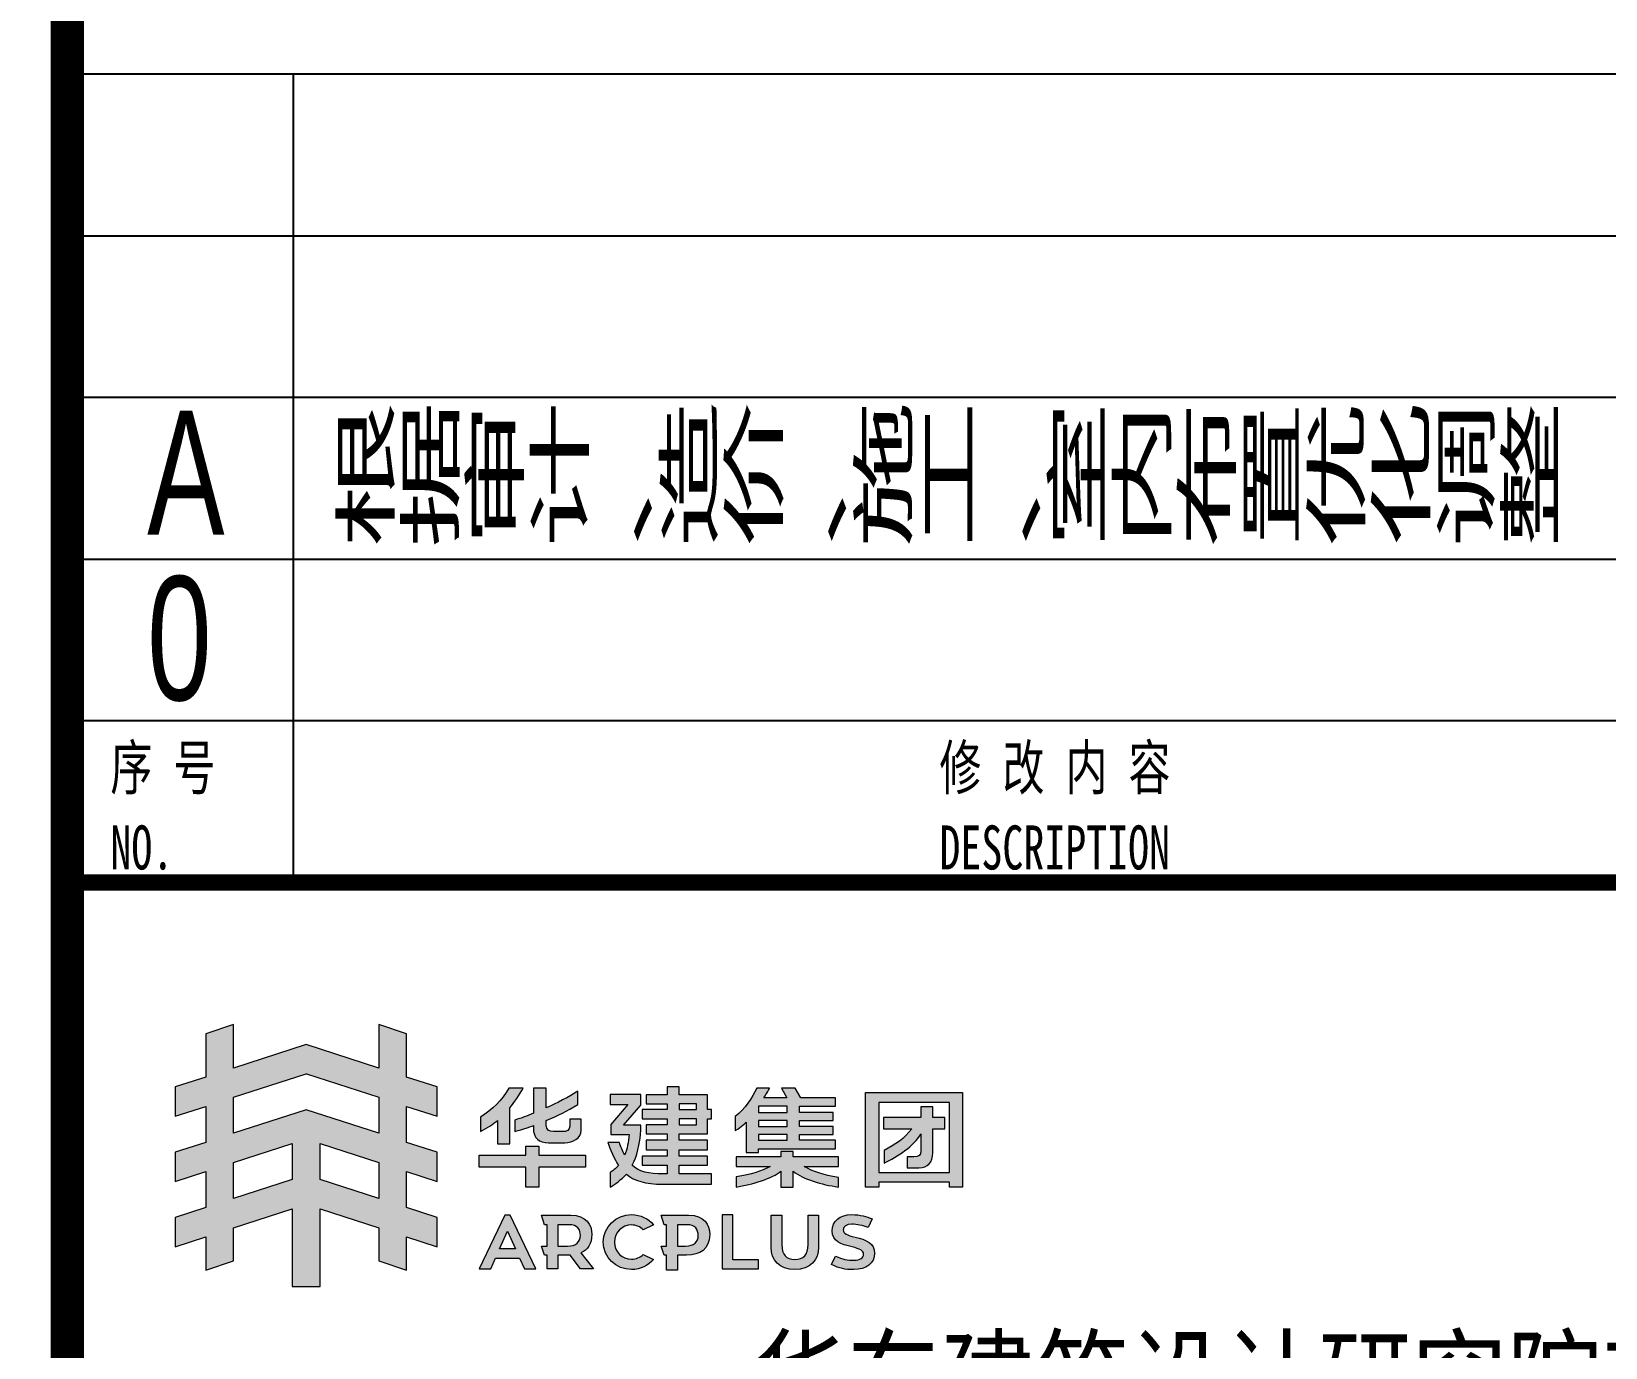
# Model space of a CAD drawing. Extents: x -8792 to 174344, y -43961 to 62816.
# Drawn here: x 71084 to 82521, y 37840 to 47404 of the extents above; entities that cross this region are included whole.
import ezdxf
from ezdxf.enums import TextEntityAlignment as Align
from ezdxf.xclip import XClip

# ---------------------------------------------------------------- set-up
doc = ezdxf.new("R2010")
doc.units = 0
doc.header["$LTSCALE"] = 50
doc.header["$XCLIPFRAME"] = 0
doc.linetypes.add('DOT2', pattern=[0.125, 0, -0.125])
for name, color, linetype in [('#幕墙线-平面', 7, 'Continuous'), ('#标注', 1, 'Continuous'), ('2017_11-sheet-LOGO$0$C-SHET-TTLB', 11, 'Continuous'), ('2017_11-sheet-R$0$C-SHET-TTLB', 11, 'Continuous'), ('2017_11-sheet-R2$0$C-SHET-TTLB', 11, 'Continuous'), ('A-FLOR-OTLN', 4, 'DOT2'), ('C-SHET-SHBD', 11, 'Continuous'), ('C-SHET-TTLB', 11, 'Continuous'), ('DIM', 173, 'Continuous'), ('吊顶', 7, 'Continuous'), ('通-图框-文字', 4, 'Continuous')]:
    doc.layers.add(name, color=color, linetype=linetype)
doc.styles.add('2017_11-sheet-R2$0$SHEET-ECADI', font='', dxfattribs={"width": 0.7})
doc.styles.add('XD-2008', font='xd-hzs.shx', dxfattribs={"width": 0.7, "bigfont": 'xd-hztxt.shx'})
doc.styles.add('XD2008', font='@1romans.shx', dxfattribs={"width": 0.7, "bigfont": '!hztxt.shx'})
doc.styles.add('黑体', font='')
doc.styles.get('2017_11-sheet-R2$0$SHEET-ECADI').set_extended_font_data('SimHei')
doc.styles.get('黑体').set_extended_font_data('SimHei')

# ---------------------------------------------------------------- blocks, each defined once
blk = doc.blocks.new('A$Cbd8d7c8c')
at = {"layer": 'A-FLOR-OTLN', "color": 8}
blk.add_lwpolyline([(-22721, -15690), (-43719, -33393, 0.413756), (-43992, -36561, 0.189672), (122158, -126683, 0.414786), (124666, -124719), (133885, -48362, 0.379931), (116453, -23208, 0.236452)], format="xyb", dxfattribs=at)
at = {"layer": '吊顶', "const_width": 3}
blk.add_lwpolyline([(36525, -42886, 0.056654), (31390, -41079), (30859, -40958, -0.112536), (21289, -36344, -0.028917), (3039, -19971, 0.413532), (-634, -19953), (-31398, -50353, 0.414781), (-31416, -54033, 0.170492), (123964, -129415, 0.412564), (126841, -127143), (136318, -48656, 1.269195), (87077, -54393)], format="xyb", dxfattribs=at)
at = {"layer": '吊顶', "color": 8, "const_width": 3}
blk.add_lwpolyline([(80228, -65296, -0.038049), (51557, -51928)], format="xyb", dxfattribs=at)
blk = doc.blocks.new('A$C80b62fe7')
at = {"layer": '#幕墙线-平面'}
for points in [[(-78822, 63164, 0.005574), (-75982, 59854, 0.004935), (-73407, 56977, 0.059294), (-38419, 26758, 0.058599), (2176, 5784, 0.058599)], [(-80806, 61500, 0.005574), (-77929, 58146, 0.004935), (-75320, 55231, 0.059294), (-39869, 24612, 0.058599), (1264, 3360, 0.058599)], [(-81572, 60857, 0.005574), (-78681, 57487, 0.004935), (-76058, 54557, 0.059294), (-40428, 23783, 0.058599), (912, 2424, 0.058599)], [(-83557, 59193, 0.005574), (-80628, 55778, 0.004935), (-77971, 52810, 0.059294), (-41878, 21637, 0.058599), (0, 0, 0.058599)], [(-83756, 59026, 0.005574), (-80823, 55607, 0.004935), (-78163, 52635, 0.059294), (-42023, 21421, 0.058599), (-92, -243, 0.058599)]]:
    blk.add_lwpolyline(points, format="xyb", dxfattribs=at)
blk.add_arc((71052, 188867), 195350, 213.4267, 249.3814, dxfattribs=at)
blk = doc.blocks.new('A$C8c38d97e')
at = {"layer": '#幕墙线-平面', "color": 4, "ltscale": 10}
for points in [[(-149873, -125692, 0.005574), (-147034, -129002, 0.004935), (-144458, -131880, 0.059294), (-109471, -162099, 0.058599), (-68876, -183073, 0.058599)], [(-151858, -127357, 0.005574), (-148981, -130711, 0.004935), (-146371, -133626, 0.059294), (-110920, -164245, 0.058599), (-69788, -185497, 0.058599)], [(-152624, -127999, 0.005574), (-149732, -131370, 0.004935), (-147110, -134300, 0.059294), (-111480, -165074, 0.058599), (-70140, -186433, 0.058599)], [(-154608, -129664, 0.005574), (-151679, -133078, 0.004935), (-149022, -136047, 0.059294), (-112929, -167220, 0.058599), (-71052, -188857, 0.058599)]]:
    blk.add_lwpolyline(points, format="xyb", dxfattribs=at)
at = {"layer": 'DIM', "color": 4, "ltscale": 10}
blk.add_blockref('A$C80b62fe7', (-71052, -188857), dxfattribs=at)
blk = doc.blocks.new('YREYTRTJHGJHGJ')
at = {"layer": '#标注', "ltscale": 300}
blk.add_blockref('A$C8c38d97e', (917729.6, 422226.7), dxfattribs=at)
blk = doc.blocks.new('华东院_土建2018EcadiA3_2022_02-sheet-LOGO', base_point=(415.294, 161.488))
at = {"layer": '2017_11-sheet-LOGO$0$C-SHET-TTLB'}
h = blk.add_hatch(color=256, dxfattribs=at)
h.dxf.hatch_style = 2
h.paths.add_polyline_path([(353.435, 185.52), (353.435, 186.584), (352.329, 186.943), (352.329, 188.52), (351.318, 188.849), (351.318, 187.272), (348.678, 188.129), (346.037, 187.272), (346.037, 188.849), (345.027, 188.52), (345.027, 186.943), (343.92, 186.584), (343.92, 185.52), (345.027, 185.88), (345.027, 184.572), (343.92, 184.213), (343.92, 183.149), (345.027, 183.509), (345.027, 182.2), (343.92, 181.841), (343.92, 180.777), (345.027, 181.137), (345.027, 179.933), (346.037, 180.261), (346.037, 181.465), (348.172, 182.159), (348.172, 179.334), (349.183, 179.334), (349.183, 182.159), (351.318, 181.465), (351.318, 180.261), (352.329, 179.933), (352.329, 181.137), (353.435, 180.777), (353.435, 181.841), (352.329, 182.2), (352.329, 183.509), (353.435, 183.149), (353.435, 184.213), (352.329, 184.572), (352.329, 185.88)])
h.paths.add_polyline_path([(346.037, 182.528), (346.037, 183.837), (348.172, 184.53), (348.172, 183.222)])
h.paths.add_polyline_path([(351.318, 182.528), (349.183, 183.222), (349.183, 184.53), (351.318, 183.837)])
h.paths.add_polyline_path([(351.318, 184.9), (348.678, 185.759), (346.037, 184.9), (346.037, 186.209), (348.678, 187.066), (348.684, 187.064), (351.318, 186.209)])
h = blk.add_hatch(color=256, dxfattribs=at)
h.dxf.hatch_style = 2
edge = h.paths.add_edge_path()
edge.add_spline(control_points=[(355.014, 184.963), (355.014, 184.963), (355.014, 185.484), (355.014, 185.484), (355.431, 185.765), (355.785, 186.082), (356.045, 186.544), (356.045, 186.544), (356.563, 186.544), (356.563, 186.544), (356.445, 186.32), (356.221, 185.993), (356.076, 185.827), (356.076, 185.827), (356.076, 184.523), (356.076, 184.523), (356.076, 184.523), (355.624, 184.523), (355.624, 184.523), (355.624, 184.523), (355.624, 185.366), (355.624, 185.366), (355.478, 185.24), (355.238, 185.08), (355.014, 184.963)], knot_values=[0, 0, 0, 0, 1, 1, 1, 2, 2, 2, 3, 3, 3, 4, 4, 4, 5, 5, 5, 6, 6, 6, 7, 7, 7, 8, 8, 8, 8], degree=3, periodic=0)
h.paths.add_polyline_path([(354.966, 183.673), (354.966, 184.111), (356.653, 184.111), (356.653, 184.438), (357.137, 184.438), (357.137, 184.111), (358.824, 184.111), (358.824, 183.673), (357.137, 183.673), (357.137, 182.949), (356.653, 182.949), (356.653, 183.673)])
edge = h.paths.add_edge_path()
edge.add_spline(control_points=[(356.255, 184.961), (356.255, 184.961), (356.255, 185.383), (356.255, 185.383), (356.508, 185.461), (356.702, 185.527), (356.934, 185.633), (356.934, 185.633), (356.934, 186.544), (356.934, 186.544), (356.934, 186.544), (357.402, 186.544), (357.402, 186.544), (357.402, 186.544), (357.402, 185.825), (357.402, 185.825), (357.761, 185.984), (358.246, 186.234), (358.551, 186.431), (358.551, 186.431), (358.551, 185.952), (358.551, 185.952), (358.143, 185.695), (357.843, 185.561), (357.402, 185.367), (357.402, 185.367), (357.402, 185.195), (357.402, 185.195), (357.402, 185.02), (357.486, 184.961), (357.667, 184.961), (357.667, 184.961), (357.979, 184.961), (357.979, 184.961), (358.143, 184.961), (358.26, 185.016), (358.26, 185.165), (358.26, 185.267), (358.26, 185.416), (358.26, 185.416), (358.26, 185.416), (358.666, 185.416), (358.666, 185.416), (358.666, 185.416), (358.666, 185.178), (358.666, 185.02), (358.666, 184.711), (358.367, 184.556), (358.073, 184.556), (358.073, 184.556), (357.48, 184.556), (357.48, 184.556), (357.134, 184.556), (356.934, 184.714), (356.934, 185.101), (356.934, 185.101), (356.934, 185.18), (356.934, 185.18), (356.861, 185.149), (356.318, 184.981), (356.255, 184.961)], knot_values=[0, 0, 0, 0, 1, 1, 1, 2, 2, 2, 3, 3, 3, 4, 4, 4, 5, 5, 5, 6, 6, 6, 7, 7, 7, 8, 8, 8, 9, 9, 9, 10, 10, 10, 11, 11, 11, 12, 12, 12, 13, 13, 13, 14, 14, 14, 15, 15, 15, 16, 16, 16, 17, 17, 17, 18, 18, 18, 19, 19, 19, 20, 20, 20, 20], degree=3, periodic=0)
h = blk.add_hatch(color=256, dxfattribs=at)
h.dxf.hatch_style = 2
edge = h.paths.add_edge_path()
edge.add_spline(control_points=[(360.891, 185.423), (360.891, 185.423), (360.891, 185.766), (360.891, 185.766), (360.891, 185.766), (361.789, 185.766), (361.789, 185.766), (361.789, 185.766), (361.789, 185.976), (361.789, 185.976), (361.789, 185.976), (361.029, 185.976), (361.029, 185.976), (361.029, 185.976), (361.029, 186.303), (361.029, 186.303), (361.029, 186.303), (361.789, 186.303), (361.789, 186.303), (361.789, 186.303), (361.789, 186.584), (361.789, 186.584), (361.789, 186.584), (362.225, 186.584), (362.225, 186.584), (362.225, 186.584), (362.225, 186.303), (362.225, 186.303), (362.225, 186.303), (363.263, 186.303), (363.263, 186.303), (363.263, 186.303), (363.263, 185.766), (363.263, 185.766), (363.263, 185.766), (363.399, 185.766), (363.399, 185.766), (363.399, 185.766), (363.399, 185.423), (363.399, 185.423), (363.399, 185.423), (363.263, 185.423), (363.263, 185.423), (363.263, 185.423), (363.263, 184.882), (363.263, 184.882), (363.263, 184.882), (362.225, 184.882), (362.225, 184.882), (362.225, 184.882), (362.225, 184.647), (362.225, 184.647), (362.225, 184.647), (363.263, 184.647), (363.263, 184.647), (363.263, 184.647), (363.263, 184.304), (363.263, 184.304), (363.263, 184.304), (362.225, 184.304), (362.225, 184.304), (362.225, 184.304), (362.225, 184.07), (362.225, 184.07), (362.225, 184.07), (363.263, 184.07), (363.263, 184.07), (363.263, 184.07), (363.263, 183.743), (363.263, 183.743), (363.263, 183.743), (362.225, 183.743), (362.225, 183.743), (362.225, 183.743), (362.225, 183.423), (362.225, 183.423), (362.225, 183.423), (363.399, 183.423), (363.399, 183.423), (363.399, 183.423), (363.399, 183.049), (363.399, 183.049), (363.399, 183.049), (361.629, 183.049), (361.629, 183.049), (361.015, 183.049), (360.556, 183.185), (360.322, 183.414), (360.136, 183.229), (359.876, 183.029), (359.717, 182.949), (359.717, 182.949), (359.717, 183.474), (359.717, 183.474), (359.825, 183.537), (359.907, 183.615), (360.028, 183.732), (359.872, 183.981), (359.729, 184.299), (359.636, 184.569), (359.636, 184.569), (360.059, 184.569), (360.059, 184.569), (360.115, 184.402), (360.171, 184.252), (360.25, 184.113), (360.343, 184.332), (360.392, 184.581), (360.413, 184.862), (360.413, 184.862), (359.747, 184.862), (359.747, 184.862), (359.747, 184.862), (359.747, 185.216), (359.747, 185.216), (359.747, 185.216), (360.363, 185.944), (360.363, 185.944), (360.363, 185.944), (359.717, 185.944), (359.717, 185.944), (359.717, 185.944), (359.717, 186.314), (359.717, 186.314), (359.717, 186.314), (360.833, 186.314), (360.833, 186.314), (360.833, 186.314), (360.833, 185.928), (360.833, 185.928), (360.833, 185.928), (360.206, 185.201), (360.206, 185.201), (360.206, 185.201), (360.839, 185.201), (360.839, 185.201), (360.839, 185.201), (360.839, 185.045), (360.839, 185.045), (360.808, 184.473), (360.683, 184.064), (360.527, 183.742), (360.746, 183.512), (361.13, 183.414), (361.661, 183.423), (361.681, 183.423), (361.757, 183.423), (361.789, 183.423), (361.789, 183.423), (361.789, 183.743), (361.789, 183.743), (361.789, 183.743), (360.891, 183.743), (360.891, 183.743), (360.891, 183.743), (360.891, 184.07), (360.891, 184.07), (360.891, 184.07), (361.789, 184.07), (361.789, 184.07), (361.789, 184.07), (361.789, 184.304), (361.789, 184.304), (361.789, 184.304), (361.029, 184.304), (361.029, 184.304), (361.029, 184.304), (361.029, 184.647), (361.029, 184.647), (361.029, 184.647), (361.789, 184.647), (361.789, 184.647), (361.789, 184.647), (361.789, 184.882), (361.789, 184.882), (361.789, 184.882), (361.029, 184.882), (361.029, 184.882), (361.029, 184.882), (361.029, 185.209), (361.029, 185.209), (361.029, 185.209), (361.789, 185.209), (361.789, 185.209), (361.789, 185.209), (361.789, 185.423), (361.789, 185.423), (361.789, 185.423), (360.891, 185.423), (360.891, 185.423)], knot_values=[0, 0, 0, 0, 1, 1, 1, 2, 2, 2, 3, 3, 3, 4, 4, 4, 5, 5, 5, 6, 6, 6, 7, 7, 7, 8, 8, 8, 9, 9, 9, 10, 10, 10, 11, 11, 11, 12, 12, 12, 13, 13, 13, 14, 14, 14, 15, 15, 15, 16, 16, 16, 17, 17, 17, 18, 18, 18, 19, 19, 19, 20, 20, 20, 21, 21, 21, 22, 22, 22, 23, 23, 23, 24, 24, 24, 25, 25, 25, 26, 26, 26, 27, 27, 27, 28, 28, 28, 29, 29, 29, 30, 30, 30, 31, 31, 31, 32, 32, 32, 33, 33, 33, 34, 34, 34, 35, 35, 35, 36, 36, 36, 37, 37, 37, 38, 38, 38, 39, 39, 39, 40, 40, 40, 41, 41, 41, 42, 42, 42, 43, 43, 43, 44, 44, 44, 45, 45, 45, 46, 46, 46, 47, 47, 47, 48, 48, 48, 49, 49, 49, 50, 50, 50, 51, 51, 51, 52, 52, 52, 53, 53, 53, 54, 54, 54, 55, 55, 55, 56, 56, 56, 57, 57, 57, 58, 58, 58, 59, 59, 59, 60, 60, 60, 61, 61, 61, 62, 62, 62, 63, 63, 63, 63], degree=3, periodic=0)
h.paths.add_polyline_path([(362.865, 185.976), (362.225, 185.976), (362.225, 185.766), (362.865, 185.766)])
h.paths.add_polyline_path([(362.225, 185.423), (362.225, 185.209), (362.865, 185.209), (362.865, 185.423)])
h = blk.add_hatch(color=256, dxfattribs=at)
h.dxf.hatch_style = 2
edge = h.paths.add_edge_path()
edge.add_spline(control_points=[(364.662, 184.201), (364.662, 184.201), (364.662, 185.311), (364.662, 185.311), (364.62, 185.24), (364.352, 185.041), (364.264, 185), (364.264, 185), (364.264, 185.507), (364.264, 185.507), (364.616, 185.776), (364.889, 186.196), (365.049, 186.536), (365.049, 186.536), (365.512, 186.536), (365.512, 186.536), (365.492, 186.495), (365.46, 186.438), (365.419, 186.365), (365.367, 186.282), (365.331, 186.225), (365.31, 186.194), (365.31, 186.194), (366.138, 186.194), (366.138, 186.194), (366.138, 186.194), (365.948, 186.54), (365.948, 186.54), (365.948, 186.54), (366.448, 186.54), (366.448, 186.54), (366.448, 186.54), (366.652, 186.194), (366.652, 186.194), (366.652, 186.194), (367.913, 186.194), (367.913, 186.194), (367.913, 186.194), (367.913, 185.882), (367.913, 185.882), (367.913, 185.882), (366.605, 185.882), (366.605, 185.882), (366.605, 185.882), (366.605, 185.657), (366.605, 185.657), (366.605, 185.657), (367.827, 185.657), (367.827, 185.657), (367.827, 185.657), (367.827, 185.362), (367.827, 185.362), (367.827, 185.362), (366.605, 185.362), (366.605, 185.362), (366.605, 185.362), (366.605, 185.149), (366.605, 185.149), (366.605, 185.149), (367.827, 185.149), (367.827, 185.149), (367.827, 185.149), (367.827, 184.862), (367.827, 184.862), (367.827, 184.862), (366.605, 184.862), (366.605, 184.862), (366.605, 184.862), (366.605, 184.649), (366.605, 184.649), (366.605, 184.649), (367.913, 184.649), (367.913, 184.649), (367.913, 184.649), (367.913, 184.337), (367.913, 184.337), (367.913, 184.337), (365.115, 184.337), (365.115, 184.337), (365.115, 184.337), (365.115, 184.201), (365.115, 184.201), (365.115, 184.201), (364.662, 184.201), (364.662, 184.201)], knot_values=[0, 0, 0, 0, 1, 1, 1, 2, 2, 2, 3, 3, 3, 4, 4, 4, 5, 5, 5, 6, 6, 6, 7, 7, 7, 8, 8, 8, 9, 9, 9, 10, 10, 10, 11, 11, 11, 12, 12, 12, 13, 13, 13, 14, 14, 14, 15, 15, 15, 16, 16, 16, 17, 17, 17, 18, 18, 18, 19, 19, 19, 20, 20, 20, 21, 21, 21, 22, 22, 22, 23, 23, 23, 24, 24, 24, 25, 25, 25, 26, 26, 26, 27, 27, 27, 28, 28, 28, 28], degree=3, periodic=0)
edge = h.paths.add_edge_path()
edge.add_spline(control_points=[(364.301, 183.696), (364.301, 183.696), (364.301, 184.041), (364.301, 184.041), (364.301, 184.041), (365.924, 184.041), (365.924, 184.041), (365.924, 184.041), (365.924, 184.242), (365.924, 184.242), (365.924, 184.242), (366.376, 184.242), (366.376, 184.242), (366.376, 184.242), (366.376, 184.041), (366.376, 184.041), (366.376, 184.041), (368.016, 184.041), (368.016, 184.041), (368.016, 184.041), (368.016, 183.696), (368.016, 183.696), (368.016, 183.696), (366.773, 183.696), (366.773, 183.696), (367.088, 183.505), (367.451, 183.389), (368.016, 183.295), (368.016, 183.295), (368.016, 182.949), (368.016, 182.949), (367.403, 183.038), (366.739, 183.22), (366.376, 183.525), (366.376, 183.525), (366.376, 182.949), (366.376, 182.949), (366.376, 182.949), (365.924, 182.949), (365.924, 182.949), (365.924, 182.949), (365.924, 183.525), (365.924, 183.525), (365.633, 183.266), (364.874, 183.038), (364.301, 182.949), (364.301, 182.949), (364.301, 183.313), (364.301, 183.313), (364.885, 183.418), (365.198, 183.511), (365.541, 183.696), (365.541, 183.696), (364.301, 183.696), (364.301, 183.696)], knot_values=[0, 0, 0, 0, 1, 1, 1, 2, 2, 2, 3, 3, 3, 4, 4, 4, 5, 5, 5, 6, 6, 6, 7, 7, 7, 8, 8, 8, 9, 9, 9, 10, 10, 10, 11, 11, 11, 12, 12, 12, 13, 13, 13, 14, 14, 14, 15, 15, 15, 16, 16, 16, 17, 17, 17, 18, 18, 18, 18], degree=3, periodic=0)
h.paths.add_polyline_path([(365.115, 185.882), (365.115, 185.657), (366.153, 185.657), (366.153, 185.882)])
h.paths.add_polyline_path([(365.115, 185.362), (365.115, 185.149), (366.153, 185.149), (366.153, 185.362)])
h.paths.add_polyline_path([(365.115, 184.862), (365.115, 184.649), (366.153, 184.649), (366.153, 184.862)])
h = blk.add_hatch(color=256, dxfattribs=at)
h.dxf.hatch_style = 2
h.paths.add_polyline_path([(369.004, 182.949), (369.004, 186.388), (372.52, 186.388), (372.52, 182.949), (372.053, 182.949), (372.053, 183.12), (369.488, 183.12), (369.488, 182.949)])
h.paths.add_polyline_path([(369.488, 186.015), (369.488, 183.471), (372.053, 183.471), (372.053, 186.015)])
edge = h.paths.add_edge_path()
edge.add_spline(control_points=[(369.659, 185.063), (369.659, 185.063), (369.659, 185.469), (369.659, 185.469), (369.659, 185.469), (371.009, 185.469), (371.009, 185.469), (371.009, 185.469), (371.009, 185.86), (371.009, 185.86), (371.009, 185.86), (371.447, 185.86), (371.447, 185.86), (371.447, 185.86), (371.447, 185.469), (371.447, 185.469), (371.447, 185.469), (371.882, 185.469), (371.882, 185.469), (371.882, 185.469), (371.882, 185.063), (371.882, 185.063), (371.882, 185.063), (371.447, 185.063), (371.447, 185.063), (371.447, 185.063), (371.447, 184.197), (371.447, 184.197), (371.447, 183.842), (371.27, 183.651), (370.937, 183.651), (370.801, 183.651), (370.518, 183.651), (370.518, 183.651), (370.518, 183.651), (370.518, 184.048), (370.518, 184.048), (370.518, 184.048), (370.645, 184.048), (370.76, 184.048), (370.937, 184.048), (371.009, 184.098), (371.009, 184.259), (371.009, 184.259), (371.009, 184.876), (371.009, 184.876), (370.76, 184.448), (370.162, 184.048), (369.675, 183.814), (369.675, 183.814), (369.675, 184.277), (369.675, 184.277), (370.084, 184.492), (370.408, 184.711), (370.683, 185.063), (370.683, 185.063), (369.659, 185.063), (369.659, 185.063)], knot_values=[0, 0, 0, 0, 1, 1, 1, 2, 2, 2, 3, 3, 3, 4, 4, 4, 5, 5, 5, 6, 6, 6, 7, 7, 7, 8, 8, 8, 9, 9, 9, 10, 10, 10, 11, 11, 11, 12, 12, 12, 13, 13, 13, 14, 14, 14, 15, 15, 15, 16, 16, 16, 17, 17, 17, 18, 18, 18, 19, 19, 19, 19], degree=3, periodic=0)
h = blk.add_hatch(color=256, dxfattribs=at)
h.dxf.hatch_style = 2
h.paths.add_polyline_path([(355.895, 181.924), (354.966, 179.974), (355.384, 179.974), (355.558, 180.369), (356.428, 180.369), (356.606, 179.974), (357.023, 179.974), (356.091, 181.924)])
h.paths.add_polyline_path([(355.698, 180.699), (355.992, 181.343), (356.288, 180.699)])
h = blk.add_hatch(color=256, dxfattribs=at)
h.dxf.hatch_style = 2
edge = h.paths.add_edge_path()
edge.add_spline(control_points=[(359.054, 181.221), (359.054, 181.586), (358.861, 181.924), (358.291, 181.924), (358.291, 181.924), (357.499, 181.924), (357.499, 181.924), (357.499, 181.924), (357.431, 181.924), (357.431, 181.924), (357.431, 181.924), (357.232, 181.924), (357.232, 181.924), (357.232, 181.924), (357.342, 181.58), (357.342, 181.58), (357.342, 181.58), (357.431, 181.58), (357.431, 181.58), (357.431, 181.58), (357.431, 180.801), (357.431, 180.801), (357.431, 180.801), (357.232, 180.801), (357.232, 180.801), (357.232, 180.801), (357.342, 180.474), (357.342, 180.474), (357.342, 180.474), (357.431, 180.474), (357.431, 180.474), (357.431, 180.474), (357.431, 179.974), (357.431, 179.974), (357.431, 179.974), (357.826, 179.974), (357.826, 179.974), (357.826, 179.974), (357.826, 180.474), (357.826, 180.474), (357.826, 180.474), (358.189, 180.474), (358.189, 180.474), (358.214, 180.474), (358.241, 180.474), (358.264, 180.477), (358.264, 180.477), (358.64, 179.974), (358.64, 179.974), (358.64, 179.974), (359.113, 179.974), (359.113, 179.974), (359.113, 179.974), (358.659, 180.554), (358.659, 180.554), (358.916, 180.665), (359.054, 180.887), (359.054, 181.221)], knot_values=[0, 0, 0, 0, 1, 1, 1, 2, 2, 2, 3, 3, 3, 4, 4, 4, 5, 5, 5, 6, 6, 6, 7, 7, 7, 8, 8, 8, 9, 9, 9, 10, 10, 10, 11, 11, 11, 12, 12, 12, 13, 13, 13, 14, 14, 14, 15, 15, 15, 16, 16, 16, 17, 17, 17, 18, 18, 18, 19, 19, 19, 19], degree=3, periodic=0)
edge = h.paths.add_edge_path()
edge.add_spline(control_points=[(358.175, 180.801), (358.175, 180.801), (357.826, 180.801), (357.826, 180.801), (357.826, 180.801), (357.826, 181.58), (357.826, 181.58), (357.826, 181.58), (358.227, 181.58), (358.227, 181.58), (358.535, 181.58), (358.64, 181.392), (358.64, 181.191), (358.64, 180.96), (358.491, 180.801), (358.175, 180.801)], knot_values=[0, 0, 0, 0, 1, 1, 1, 2, 2, 2, 3, 3, 3, 4, 4, 4, 5, 5, 5, 5], degree=3, periodic=0)
h = blk.add_hatch(color=256, dxfattribs=at)
h.dxf.hatch_style = 2
edge = h.paths.add_edge_path()
edge.add_spline(control_points=[(360.499, 181.569), (360.664, 181.569), (360.814, 181.504), (360.925, 181.396), (360.925, 181.396), (361.303, 181.573), (361.303, 181.573), (361.113, 181.8), (360.825, 181.946), (360.499, 181.946), (359.932, 181.946), (359.47, 181.497), (359.47, 180.947), (359.47, 180.397), (359.932, 179.951), (360.499, 179.951), (360.825, 179.951), (361.113, 180.095), (361.303, 180.321), (361.303, 180.321), (360.924, 180.499), (360.924, 180.499), (360.814, 180.39), (360.664, 180.325), (360.499, 180.325), (360.159, 180.325), (359.88, 180.58), (359.88, 180.947), (359.88, 181.321), (360.159, 181.569), (360.499, 181.569)], knot_values=[0, 0, 0, 0, 1, 1, 1, 2, 2, 2, 3, 3, 3, 4, 4, 4, 5, 5, 5, 6, 6, 6, 7, 7, 7, 8, 8, 8, 9, 9, 9, 10, 10, 10, 10], degree=3, periodic=0)
h = blk.add_hatch(color=256, dxfattribs=at)
h.dxf.hatch_style = 2
edge = h.paths.add_edge_path()
edge.add_spline(control_points=[(362.574, 181.924), (362.574, 181.924), (361.846, 181.924), (361.846, 181.924), (361.846, 181.924), (361.773, 181.924), (361.773, 181.924), (361.773, 181.924), (361.579, 181.924), (361.579, 181.924), (361.579, 181.924), (361.689, 181.58), (361.689, 181.58), (361.689, 181.58), (361.773, 181.58), (361.773, 181.58), (361.773, 181.58), (361.773, 180.801), (361.773, 180.801), (361.773, 180.801), (361.579, 180.801), (361.579, 180.801), (361.579, 180.801), (361.689, 180.474), (361.689, 180.474), (361.689, 180.474), (361.773, 180.474), (361.773, 180.474), (361.773, 180.474), (361.773, 179.933), (361.773, 179.933), (361.773, 179.933), (362.167, 179.933), (362.167, 179.933), (362.167, 179.933), (362.167, 180.474), (362.167, 180.474), (362.167, 180.474), (362.497, 180.474), (362.497, 180.474), (362.992, 180.474), (363.338, 180.687), (363.338, 181.221), (363.338, 181.586), (363.144, 181.924), (362.574, 181.924)], knot_values=[0, 0, 0, 0, 1, 1, 1, 2, 2, 2, 3, 3, 3, 4, 4, 4, 5, 5, 5, 6, 6, 6, 7, 7, 7, 8, 8, 8, 9, 9, 9, 10, 10, 10, 11, 11, 11, 12, 12, 12, 13, 13, 13, 14, 14, 14, 15, 15, 15, 15], degree=3, periodic=0)
edge = h.paths.add_edge_path()
edge.add_spline(control_points=[(362.458, 180.804), (362.458, 180.804), (362.167, 180.804), (362.167, 180.804), (362.167, 180.804), (362.167, 181.58), (362.167, 181.58), (362.167, 181.58), (362.51, 181.58), (362.51, 181.58), (362.818, 181.58), (362.923, 181.392), (362.923, 181.191), (362.923, 180.96), (362.773, 180.804), (362.458, 180.804)], knot_values=[0, 0, 0, 0, 1, 1, 1, 2, 2, 2, 3, 3, 3, 4, 4, 4, 5, 5, 5, 5], degree=3, periodic=0)
h = blk.add_hatch(color=256, dxfattribs=at)
h.dxf.hatch_style = 2
h.paths.add_polyline_path([(364.185, 181.941), (363.789, 181.941), (363.789, 179.974), (365.11, 179.974), (365.11, 180.306), (364.185, 180.306)])
h = blk.add_hatch(color=256, dxfattribs=at)
h.dxf.hatch_style = 2
edge = h.paths.add_edge_path()
edge.add_spline(control_points=[(366.911, 180.859), (366.911, 180.494), (366.747, 180.316), (366.432, 180.316), (366.122, 180.316), (365.959, 180.491), (365.959, 180.859), (365.959, 180.859), (365.959, 181.924), (365.959, 181.924), (365.959, 181.924), (365.571, 181.924), (365.571, 181.924), (365.571, 181.924), (365.571, 180.756), (365.571, 180.756), (365.571, 180.306), (365.868, 179.951), (366.432, 179.951), (366.999, 179.951), (367.298, 180.308), (367.298, 180.756), (367.298, 180.756), (367.298, 181.924), (367.298, 181.924), (367.298, 181.924), (366.911, 181.924), (366.911, 181.924), (366.911, 181.924), (366.911, 180.859), (366.911, 180.859)], knot_values=[0, 0, 0, 0, 1, 1, 1, 2, 2, 2, 3, 3, 3, 4, 4, 4, 5, 5, 5, 6, 6, 6, 7, 7, 7, 8, 8, 8, 9, 9, 9, 10, 10, 10, 10], degree=3, periodic=0)
h = blk.add_hatch(color=256, dxfattribs=at)
h.dxf.hatch_style = 2
edge = h.paths.add_edge_path()
edge.add_spline(control_points=[(368.62, 181.131), (368.327, 181.197), (368.189, 181.254), (368.189, 181.392), (368.189, 181.514), (368.299, 181.602), (368.499, 181.602), (368.681, 181.602), (368.919, 181.546), (369.091, 181.474), (369.091, 181.474), (369.24, 181.793), (369.24, 181.793), (369.05, 181.874), (368.795, 181.946), (368.507, 181.946), (368.061, 181.946), (367.788, 181.702), (367.788, 181.359), (367.788, 180.976), (368.111, 180.861), (368.512, 180.77), (368.797, 180.704), (368.928, 180.645), (368.928, 180.512), (368.928, 180.369), (368.8, 180.291), (368.587, 180.291), (368.345, 180.291), (368.164, 180.316), (367.908, 180.44), (367.908, 180.44), (367.766, 180.133), (367.766, 180.133), (368.074, 179.978), (368.242, 179.949), (368.573, 179.949), (369.027, 179.949), (369.329, 180.171), (369.329, 180.546), (369.329, 180.903), (369.041, 181.036), (368.62, 181.131)], knot_values=[0, 0, 0, 0, 1, 1, 1, 2, 2, 2, 3, 3, 3, 4, 4, 4, 5, 5, 5, 6, 6, 6, 7, 7, 7, 8, 8, 8, 9, 9, 9, 10, 10, 10, 11, 11, 11, 12, 12, 12, 13, 13, 13, 14, 14, 14, 14], degree=3, periodic=0)
blk.add_lwpolyline([(340.294, 194.014, 0.6, 0.6, 0), (415.262, 194.014, 0.9, 0.9, 0)], format="xyseb", dxfattribs=at)
at = {"layer": '2017_11-sheet-LOGO$0$C-SHET-TTLB', "lineweight": 0}
for points in [[(353.435, 185.52), (353.435, 186.584), (352.329, 186.943), (352.329, 188.52), (351.318, 188.849), (351.318, 187.272), (348.678, 188.129), (346.037, 187.272), (346.037, 188.849), (345.027, 188.52), (345.027, 186.943), (343.92, 186.584), (343.92, 185.52), (345.027, 185.88), (345.027, 184.572), (343.92, 184.213), (343.92, 183.149), (345.027, 183.509), (345.027, 182.2), (343.92, 181.841), (343.92, 180.777), (345.027, 181.137), (345.027, 179.933), (346.037, 180.261), (346.037, 181.465), (348.172, 182.159), (348.172, 179.334), (349.183, 179.334), (349.183, 182.159), (351.318, 181.465), (351.318, 180.261), (352.329, 179.933), (352.329, 181.137), (353.435, 180.777), (353.435, 181.841), (352.329, 182.2), (352.329, 183.509), (353.435, 183.149), (353.435, 184.213), (352.329, 184.572), (352.329, 185.88), (353.435, 185.52)], [(351.318, 184.9), (348.678, 185.759), (346.037, 184.9), (346.037, 186.209), (348.678, 187.066), (348.684, 187.064), (351.318, 186.209), (351.318, 184.9)], [(362.865, 185.976), (362.225, 185.976), (362.225, 185.766), (362.865, 185.766), (362.865, 185.976)], [(365.115, 185.882), (365.115, 185.657), (366.153, 185.657), (366.153, 185.882), (365.115, 185.882)], [(369.004, 182.949), (369.004, 186.388), (372.52, 186.388), (372.52, 182.949), (372.053, 182.949), (372.053, 183.12), (369.488, 183.12), (369.488, 182.949), (369.004, 182.949)], [(369.488, 186.015), (369.488, 183.471), (372.053, 183.471), (372.053, 186.015), (369.488, 186.015)], [(362.225, 185.423), (362.225, 185.209), (362.865, 185.209), (362.865, 185.423), (362.225, 185.423)], [(365.115, 185.362), (365.115, 185.149), (366.153, 185.149), (366.153, 185.362), (365.115, 185.362)], [(365.115, 184.862), (365.115, 184.649), (366.153, 184.649), (366.153, 184.862), (365.115, 184.862)], [(346.037, 182.528), (346.037, 183.837), (348.172, 184.53), (348.172, 183.222), (346.037, 182.528)], [(351.318, 182.528), (349.183, 183.222), (349.183, 184.53), (351.318, 183.837), (351.318, 182.528)], [(354.966, 183.673), (354.966, 184.111), (356.653, 184.111), (356.653, 184.438), (357.137, 184.438), (357.137, 184.111), (358.824, 184.111), (358.824, 183.673), (357.137, 183.673), (357.137, 182.949), (356.653, 182.949), (356.653, 183.673), (354.966, 183.673)], [(355.895, 181.924), (354.966, 179.974), (355.384, 179.974), (355.558, 180.369), (356.428, 180.369), (356.606, 179.974), (357.023, 179.974), (356.091, 181.924), (355.895, 181.924)], [(364.185, 181.941), (363.789, 181.941), (363.789, 179.974), (365.11, 179.974), (365.11, 180.306), (364.185, 180.306), (364.185, 181.941)], [(355.698, 180.699), (355.992, 181.343), (356.288, 180.699), (355.698, 180.699)]]:
    blk.add_lwpolyline(points, dxfattribs=at)
for points, knots in [([(355.014, 184.963), (355.014, 184.963), (355.014, 185.484), (355.014, 185.484), (355.431, 185.765), (355.785, 186.082), (356.045, 186.544), (356.045, 186.544), (356.563, 186.544), (356.563, 186.544), (356.445, 186.32), (356.221, 185.993), (356.076, 185.827), (356.076, 185.827), (356.076, 184.523), (356.076, 184.523), (356.076, 184.523), (355.624, 184.523), (355.624, 184.523), (355.624, 184.523), (355.624, 185.366), (355.624, 185.366), (355.478, 185.24), (355.238, 185.08), (355.014, 184.963)], [0, 0, 0, 0, 1, 1, 1, 2, 2, 2, 3, 3, 3, 4, 4, 4, 5, 5, 5, 6, 6, 6, 7, 7, 7, 8, 8, 8, 8]), ([(356.255, 184.961), (356.255, 184.961), (356.255, 185.383), (356.255, 185.383), (356.508, 185.461), (356.702, 185.527), (356.934, 185.633), (356.934, 185.633), (356.934, 186.544), (356.934, 186.544), (356.934, 186.544), (357.402, 186.544), (357.402, 186.544), (357.402, 186.544), (357.402, 185.825), (357.402, 185.825), (357.761, 185.984), (358.246, 186.234), (358.551, 186.431), (358.551, 186.431), (358.551, 185.952), (358.551, 185.952), (358.143, 185.695), (357.843, 185.561), (357.402, 185.367), (357.402, 185.367), (357.402, 185.195), (357.402, 185.195), (357.402, 185.02), (357.486, 184.961), (357.667, 184.961), (357.667, 184.961), (357.979, 184.961), (357.979, 184.961), (358.143, 184.961), (358.26, 185.016), (358.26, 185.165), (358.26, 185.267), (358.26, 185.416), (358.26, 185.416), (358.26, 185.416), (358.666, 185.416), (358.666, 185.416), (358.666, 185.416), (358.666, 185.178), (358.666, 185.02), (358.666, 184.711), (358.367, 184.556), (358.073, 184.556), (358.073, 184.556), (357.48, 184.556), (357.48, 184.556), (357.134, 184.556), (356.934, 184.714), (356.934, 185.101), (356.934, 185.101), (356.934, 185.18), (356.934, 185.18), (356.861, 185.149), (356.318, 184.981), (356.255, 184.961)], [0, 0, 0, 0, 1, 1, 1, 2, 2, 2, 3, 3, 3, 4, 4, 4, 5, 5, 5, 6, 6, 6, 7, 7, 7, 8, 8, 8, 9, 9, 9, 10, 10, 10, 11, 11, 11, 12, 12, 12, 13, 13, 13, 14, 14, 14, 15, 15, 15, 16, 16, 16, 17, 17, 17, 18, 18, 18, 19, 19, 19, 20, 20, 20, 20]), ([(360.891, 185.423), (360.891, 185.423), (360.891, 185.766), (360.891, 185.766), (360.891, 185.766), (361.789, 185.766), (361.789, 185.766), (361.789, 185.766), (361.789, 185.976), (361.789, 185.976), (361.789, 185.976), (361.029, 185.976), (361.029, 185.976), (361.029, 185.976), (361.029, 186.303), (361.029, 186.303), (361.029, 186.303), (361.789, 186.303), (361.789, 186.303), (361.789, 186.303), (361.789, 186.584), (361.789, 186.584), (361.789, 186.584), (362.225, 186.584), (362.225, 186.584), (362.225, 186.584), (362.225, 186.303), (362.225, 186.303), (362.225, 186.303), (363.263, 186.303), (363.263, 186.303), (363.263, 186.303), (363.263, 185.766), (363.263, 185.766), (363.263, 185.766), (363.399, 185.766), (363.399, 185.766), (363.399, 185.766), (363.399, 185.423), (363.399, 185.423), (363.399, 185.423), (363.263, 185.423), (363.263, 185.423), (363.263, 185.423), (363.263, 184.882), (363.263, 184.882), (363.263, 184.882), (362.225, 184.882), (362.225, 184.882), (362.225, 184.882), (362.225, 184.647), (362.225, 184.647), (362.225, 184.647), (363.263, 184.647), (363.263, 184.647), (363.263, 184.647), (363.263, 184.304), (363.263, 184.304), (363.263, 184.304), (362.225, 184.304), (362.225, 184.304), (362.225, 184.304), (362.225, 184.07), (362.225, 184.07), (362.225, 184.07), (363.263, 184.07), (363.263, 184.07), (363.263, 184.07), (363.263, 183.743), (363.263, 183.743), (363.263, 183.743), (362.225, 183.743), (362.225, 183.743), (362.225, 183.743), (362.225, 183.423), (362.225, 183.423), (362.225, 183.423), (363.399, 183.423), (363.399, 183.423), (363.399, 183.423), (363.399, 183.049), (363.399, 183.049), (363.399, 183.049), (361.629, 183.049), (361.629, 183.049), (361.015, 183.049), (360.556, 183.185), (360.322, 183.414), (360.136, 183.229), (359.876, 183.029), (359.717, 182.949), (359.717, 182.949), (359.717, 183.474), (359.717, 183.474), (359.825, 183.537), (359.907, 183.615), (360.028, 183.732), (359.872, 183.981), (359.729, 184.299), (359.636, 184.569), (359.636, 184.569), (360.059, 184.569), (360.059, 184.569), (360.115, 184.402), (360.171, 184.252), (360.25, 184.113), (360.343, 184.332), (360.392, 184.581), (360.413, 184.862), (360.413, 184.862), (359.747, 184.862), (359.747, 184.862), (359.747, 184.862), (359.747, 185.216), (359.747, 185.216), (359.747, 185.216), (360.363, 185.944), (360.363, 185.944), (360.363, 185.944), (359.717, 185.944), (359.717, 185.944), (359.717, 185.944), (359.717, 186.314), (359.717, 186.314), (359.717, 186.314), (360.833, 186.314), (360.833, 186.314), (360.833, 186.314), (360.833, 185.928), (360.833, 185.928), (360.833, 185.928), (360.206, 185.201), (360.206, 185.201), (360.206, 185.201), (360.839, 185.201), (360.839, 185.201), (360.839, 185.201), (360.839, 185.045), (360.839, 185.045), (360.808, 184.473), (360.683, 184.064), (360.527, 183.742), (360.746, 183.512), (361.13, 183.414), (361.661, 183.423), (361.681, 183.423), (361.757, 183.423), (361.789, 183.423), (361.789, 183.423), (361.789, 183.743), (361.789, 183.743), (361.789, 183.743), (360.891, 183.743), (360.891, 183.743), (360.891, 183.743), (360.891, 184.07), (360.891, 184.07), (360.891, 184.07), (361.789, 184.07), (361.789, 184.07), (361.789, 184.07), (361.789, 184.304), (361.789, 184.304), (361.789, 184.304), (361.029, 184.304), (361.029, 184.304), (361.029, 184.304), (361.029, 184.647), (361.029, 184.647), (361.029, 184.647), (361.789, 184.647), (361.789, 184.647), (361.789, 184.647), (361.789, 184.882), (361.789, 184.882), (361.789, 184.882), (361.029, 184.882), (361.029, 184.882), (361.029, 184.882), (361.029, 185.209), (361.029, 185.209), (361.029, 185.209), (361.789, 185.209), (361.789, 185.209), (361.789, 185.209), (361.789, 185.423), (361.789, 185.423), (361.789, 185.423), (360.891, 185.423), (360.891, 185.423)], [0, 0, 0, 0, 1, 1, 1, 2, 2, 2, 3, 3, 3, 4, 4, 4, 5, 5, 5, 6, 6, 6, 7, 7, 7, 8, 8, 8, 9, 9, 9, 10, 10, 10, 11, 11, 11, 12, 12, 12, 13, 13, 13, 14, 14, 14, 15, 15, 15, 16, 16, 16, 17, 17, 17, 18, 18, 18, 19, 19, 19, 20, 20, 20, 21, 21, 21, 22, 22, 22, 23, 23, 23, 24, 24, 24, 25, 25, 25, 26, 26, 26, 27, 27, 27, 28, 28, 28, 29, 29, 29, 30, 30, 30, 31, 31, 31, 32, 32, 32, 33, 33, 33, 34, 34, 34, 35, 35, 35, 36, 36, 36, 37, 37, 37, 38, 38, 38, 39, 39, 39, 40, 40, 40, 41, 41, 41, 42, 42, 42, 43, 43, 43, 44, 44, 44, 45, 45, 45, 46, 46, 46, 47, 47, 47, 48, 48, 48, 49, 49, 49, 50, 50, 50, 51, 51, 51, 52, 52, 52, 53, 53, 53, 54, 54, 54, 55, 55, 55, 56, 56, 56, 57, 57, 57, 58, 58, 58, 59, 59, 59, 60, 60, 60, 61, 61, 61, 62, 62, 62, 63, 63, 63, 63]), ([(364.662, 184.201), (364.662, 184.201), (364.662, 185.311), (364.662, 185.311), (364.62, 185.24), (364.352, 185.041), (364.264, 185), (364.264, 185), (364.264, 185.507), (364.264, 185.507), (364.616, 185.776), (364.889, 186.196), (365.049, 186.536), (365.049, 186.536), (365.512, 186.536), (365.512, 186.536), (365.492, 186.495), (365.46, 186.438), (365.419, 186.365), (365.367, 186.282), (365.331, 186.225), (365.31, 186.194), (365.31, 186.194), (366.138, 186.194), (366.138, 186.194), (366.138, 186.194), (365.948, 186.54), (365.948, 186.54), (365.948, 186.54), (366.448, 186.54), (366.448, 186.54), (366.448, 186.54), (366.652, 186.194), (366.652, 186.194), (366.652, 186.194), (367.913, 186.194), (367.913, 186.194), (367.913, 186.194), (367.913, 185.882), (367.913, 185.882), (367.913, 185.882), (366.605, 185.882), (366.605, 185.882), (366.605, 185.882), (366.605, 185.657), (366.605, 185.657), (366.605, 185.657), (367.827, 185.657), (367.827, 185.657), (367.827, 185.657), (367.827, 185.362), (367.827, 185.362), (367.827, 185.362), (366.605, 185.362), (366.605, 185.362), (366.605, 185.362), (366.605, 185.149), (366.605, 185.149), (366.605, 185.149), (367.827, 185.149), (367.827, 185.149), (367.827, 185.149), (367.827, 184.862), (367.827, 184.862), (367.827, 184.862), (366.605, 184.862), (366.605, 184.862), (366.605, 184.862), (366.605, 184.649), (366.605, 184.649), (366.605, 184.649), (367.913, 184.649), (367.913, 184.649), (367.913, 184.649), (367.913, 184.337), (367.913, 184.337), (367.913, 184.337), (365.115, 184.337), (365.115, 184.337), (365.115, 184.337), (365.115, 184.201), (365.115, 184.201), (365.115, 184.201), (364.662, 184.201), (364.662, 184.201)], [0, 0, 0, 0, 1, 1, 1, 2, 2, 2, 3, 3, 3, 4, 4, 4, 5, 5, 5, 6, 6, 6, 7, 7, 7, 8, 8, 8, 9, 9, 9, 10, 10, 10, 11, 11, 11, 12, 12, 12, 13, 13, 13, 14, 14, 14, 15, 15, 15, 16, 16, 16, 17, 17, 17, 18, 18, 18, 19, 19, 19, 20, 20, 20, 21, 21, 21, 22, 22, 22, 23, 23, 23, 24, 24, 24, 25, 25, 25, 26, 26, 26, 27, 27, 27, 28, 28, 28, 28]), ([(369.659, 185.063), (369.659, 185.063), (369.659, 185.469), (369.659, 185.469), (369.659, 185.469), (371.009, 185.469), (371.009, 185.469), (371.009, 185.469), (371.009, 185.86), (371.009, 185.86), (371.009, 185.86), (371.447, 185.86), (371.447, 185.86), (371.447, 185.86), (371.447, 185.469), (371.447, 185.469), (371.447, 185.469), (371.882, 185.469), (371.882, 185.469), (371.882, 185.469), (371.882, 185.063), (371.882, 185.063), (371.882, 185.063), (371.447, 185.063), (371.447, 185.063), (371.447, 185.063), (371.447, 184.197), (371.447, 184.197), (371.447, 183.842), (371.27, 183.651), (370.937, 183.651), (370.801, 183.651), (370.518, 183.651), (370.518, 183.651), (370.518, 183.651), (370.518, 184.048), (370.518, 184.048), (370.518, 184.048), (370.645, 184.048), (370.76, 184.048), (370.937, 184.048), (371.009, 184.098), (371.009, 184.259), (371.009, 184.259), (371.009, 184.876), (371.009, 184.876), (370.76, 184.448), (370.162, 184.048), (369.675, 183.814), (369.675, 183.814), (369.675, 184.277), (369.675, 184.277), (370.084, 184.492), (370.408, 184.711), (370.683, 185.063), (370.683, 185.063), (369.659, 185.063), (369.659, 185.063)], [0, 0, 0, 0, 1, 1, 1, 2, 2, 2, 3, 3, 3, 4, 4, 4, 5, 5, 5, 6, 6, 6, 7, 7, 7, 8, 8, 8, 9, 9, 9, 10, 10, 10, 11, 11, 11, 12, 12, 12, 13, 13, 13, 14, 14, 14, 15, 15, 15, 16, 16, 16, 17, 17, 17, 18, 18, 18, 19, 19, 19, 19]), ([(364.301, 183.696), (364.301, 183.696), (364.301, 184.041), (364.301, 184.041), (364.301, 184.041), (365.924, 184.041), (365.924, 184.041), (365.924, 184.041), (365.924, 184.242), (365.924, 184.242), (365.924, 184.242), (366.376, 184.242), (366.376, 184.242), (366.376, 184.242), (366.376, 184.041), (366.376, 184.041), (366.376, 184.041), (368.016, 184.041), (368.016, 184.041), (368.016, 184.041), (368.016, 183.696), (368.016, 183.696), (368.016, 183.696), (366.773, 183.696), (366.773, 183.696), (367.088, 183.505), (367.451, 183.389), (368.016, 183.295), (368.016, 183.295), (368.016, 182.949), (368.016, 182.949), (367.403, 183.038), (366.739, 183.22), (366.376, 183.525), (366.376, 183.525), (366.376, 182.949), (366.376, 182.949), (366.376, 182.949), (365.924, 182.949), (365.924, 182.949), (365.924, 182.949), (365.924, 183.525), (365.924, 183.525), (365.633, 183.266), (364.874, 183.038), (364.301, 182.949), (364.301, 182.949), (364.301, 183.313), (364.301, 183.313), (364.885, 183.418), (365.198, 183.511), (365.541, 183.696), (365.541, 183.696), (364.301, 183.696), (364.301, 183.696)], [0, 0, 0, 0, 1, 1, 1, 2, 2, 2, 3, 3, 3, 4, 4, 4, 5, 5, 5, 6, 6, 6, 7, 7, 7, 8, 8, 8, 9, 9, 9, 10, 10, 10, 11, 11, 11, 12, 12, 12, 13, 13, 13, 14, 14, 14, 15, 15, 15, 16, 16, 16, 17, 17, 17, 18, 18, 18, 18]), ([(359.054, 181.221), (359.054, 181.586), (358.861, 181.924), (358.291, 181.924), (358.291, 181.924), (357.499, 181.924), (357.499, 181.924), (357.499, 181.924), (357.431, 181.924), (357.431, 181.924), (357.431, 181.924), (357.232, 181.924), (357.232, 181.924), (357.232, 181.924), (357.342, 181.58), (357.342, 181.58), (357.342, 181.58), (357.431, 181.58), (357.431, 181.58), (357.431, 181.58), (357.431, 180.801), (357.431, 180.801), (357.431, 180.801), (357.232, 180.801), (357.232, 180.801), (357.232, 180.801), (357.342, 180.474), (357.342, 180.474), (357.342, 180.474), (357.431, 180.474), (357.431, 180.474), (357.431, 180.474), (357.431, 179.974), (357.431, 179.974), (357.431, 179.974), (357.826, 179.974), (357.826, 179.974), (357.826, 179.974), (357.826, 180.474), (357.826, 180.474), (357.826, 180.474), (358.189, 180.474), (358.189, 180.474), (358.214, 180.474), (358.241, 180.474), (358.264, 180.477), (358.264, 180.477), (358.64, 179.974), (358.64, 179.974), (358.64, 179.974), (359.113, 179.974), (359.113, 179.974), (359.113, 179.974), (358.659, 180.554), (358.659, 180.554), (358.916, 180.665), (359.054, 180.887), (359.054, 181.221)], [0, 0, 0, 0, 1, 1, 1, 2, 2, 2, 3, 3, 3, 4, 4, 4, 5, 5, 5, 6, 6, 6, 7, 7, 7, 8, 8, 8, 9, 9, 9, 10, 10, 10, 11, 11, 11, 12, 12, 12, 13, 13, 13, 14, 14, 14, 15, 15, 15, 16, 16, 16, 17, 17, 17, 18, 18, 18, 19, 19, 19, 19]), ([(360.499, 181.569), (360.664, 181.569), (360.814, 181.504), (360.925, 181.396), (360.925, 181.396), (361.303, 181.573), (361.303, 181.573), (361.113, 181.8), (360.825, 181.946), (360.499, 181.946), (359.932, 181.946), (359.47, 181.497), (359.47, 180.947), (359.47, 180.397), (359.932, 179.951), (360.499, 179.951), (360.825, 179.951), (361.113, 180.095), (361.303, 180.321), (361.303, 180.321), (360.924, 180.499), (360.924, 180.499), (360.814, 180.39), (360.664, 180.325), (360.499, 180.325), (360.159, 180.325), (359.88, 180.58), (359.88, 180.947), (359.88, 181.321), (360.159, 181.569), (360.499, 181.569)], [0, 0, 0, 0, 1, 1, 1, 2, 2, 2, 3, 3, 3, 4, 4, 4, 5, 5, 5, 6, 6, 6, 7, 7, 7, 8, 8, 8, 9, 9, 9, 10, 10, 10, 10]), ([(362.574, 181.924), (362.574, 181.924), (361.846, 181.924), (361.846, 181.924), (361.846, 181.924), (361.773, 181.924), (361.773, 181.924), (361.773, 181.924), (361.579, 181.924), (361.579, 181.924), (361.579, 181.924), (361.689, 181.58), (361.689, 181.58), (361.689, 181.58), (361.773, 181.58), (361.773, 181.58), (361.773, 181.58), (361.773, 180.801), (361.773, 180.801), (361.773, 180.801), (361.579, 180.801), (361.579, 180.801), (361.579, 180.801), (361.689, 180.474), (361.689, 180.474), (361.689, 180.474), (361.773, 180.474), (361.773, 180.474), (361.773, 180.474), (361.773, 179.933), (361.773, 179.933), (361.773, 179.933), (362.167, 179.933), (362.167, 179.933), (362.167, 179.933), (362.167, 180.474), (362.167, 180.474), (362.167, 180.474), (362.497, 180.474), (362.497, 180.474), (362.992, 180.474), (363.338, 180.687), (363.338, 181.221), (363.338, 181.586), (363.144, 181.924), (362.574, 181.924)], [0, 0, 0, 0, 1, 1, 1, 2, 2, 2, 3, 3, 3, 4, 4, 4, 5, 5, 5, 6, 6, 6, 7, 7, 7, 8, 8, 8, 9, 9, 9, 10, 10, 10, 11, 11, 11, 12, 12, 12, 13, 13, 13, 14, 14, 14, 15, 15, 15, 15]), ([(366.911, 180.859), (366.911, 180.494), (366.747, 180.316), (366.432, 180.316), (366.122, 180.316), (365.959, 180.491), (365.959, 180.859), (365.959, 180.859), (365.959, 181.924), (365.959, 181.924), (365.959, 181.924), (365.571, 181.924), (365.571, 181.924), (365.571, 181.924), (365.571, 180.756), (365.571, 180.756), (365.571, 180.306), (365.868, 179.951), (366.432, 179.951), (366.999, 179.951), (367.298, 180.308), (367.298, 180.756), (367.298, 180.756), (367.298, 181.924), (367.298, 181.924), (367.298, 181.924), (366.911, 181.924), (366.911, 181.924), (366.911, 181.924), (366.911, 180.859), (366.911, 180.859)], [0, 0, 0, 0, 1, 1, 1, 2, 2, 2, 3, 3, 3, 4, 4, 4, 5, 5, 5, 6, 6, 6, 7, 7, 7, 8, 8, 8, 9, 9, 9, 10, 10, 10, 10]), ([(368.62, 181.131), (368.327, 181.197), (368.189, 181.254), (368.189, 181.392), (368.189, 181.514), (368.299, 181.602), (368.499, 181.602), (368.681, 181.602), (368.919, 181.546), (369.091, 181.474), (369.091, 181.474), (369.24, 181.793), (369.24, 181.793), (369.05, 181.874), (368.795, 181.946), (368.507, 181.946), (368.061, 181.946), (367.788, 181.702), (367.788, 181.359), (367.788, 180.976), (368.111, 180.861), (368.512, 180.77), (368.797, 180.704), (368.928, 180.645), (368.928, 180.512), (368.928, 180.369), (368.8, 180.291), (368.587, 180.291), (368.345, 180.291), (368.164, 180.316), (367.908, 180.44), (367.908, 180.44), (367.766, 180.133), (367.766, 180.133), (368.074, 179.978), (368.242, 179.949), (368.573, 179.949), (369.027, 179.949), (369.329, 180.171), (369.329, 180.546), (369.329, 180.903), (369.041, 181.036), (368.62, 181.131)], [0, 0, 0, 0, 1, 1, 1, 2, 2, 2, 3, 3, 3, 4, 4, 4, 5, 5, 5, 6, 6, 6, 7, 7, 7, 8, 8, 8, 9, 9, 9, 10, 10, 10, 11, 11, 11, 12, 12, 12, 13, 13, 13, 14, 14, 14, 14]), ([(358.175, 180.801), (358.175, 180.801), (357.826, 180.801), (357.826, 180.801), (357.826, 180.801), (357.826, 181.58), (357.826, 181.58), (357.826, 181.58), (358.227, 181.58), (358.227, 181.58), (358.535, 181.58), (358.64, 181.392), (358.64, 181.191), (358.64, 180.96), (358.491, 180.801), (358.175, 180.801)], [0, 0, 0, 0, 1, 1, 1, 2, 2, 2, 3, 3, 3, 4, 4, 4, 5, 5, 5, 5]), ([(362.458, 180.804), (362.458, 180.804), (362.167, 180.804), (362.167, 180.804), (362.167, 180.804), (362.167, 181.58), (362.167, 181.58), (362.167, 181.58), (362.51, 181.58), (362.51, 181.58), (362.818, 181.58), (362.923, 181.392), (362.923, 181.191), (362.923, 180.96), (362.773, 180.804), (362.458, 180.804)], [0, 0, 0, 0, 1, 1, 1, 2, 2, 2, 3, 3, 3, 4, 4, 4, 5, 5, 5, 5])]:
    blk.add_open_spline(points, degree=3, knots=knots, dxfattribs=at)
at = {"layer": 'C-SHET-TTLB', "insert": (364.871, 177.388), "char_height": 3, "attachment_point": 1, "style": '黑体'}
blk.add_mtext_dynamic_manual_height_columns('{\\fSimHei|b1|i0|c134|p49;\\W0.838;华东建筑设计研究院有限公司}', width=61.40037, gutter_width=18.242, heights=[8.641], dxfattribs=at)
blk = doc.blocks.new('华东院_土建2018EcadiA3_2021_06-sheet-R', base_point=(415, 5))
at = {"layer": '2017_11-sheet-R$0$C-SHET-TTLB'}
blk.add_blockref('华东院_土建2018EcadiA3_2022_02-sheet-LOGO', (415.294, 161.488), dxfattribs=at)
blk = doc.blocks.new('华东院_土建2018EcadiA0_2021_06-sheet-R2', base_point=(415, 5))
at = {"layer": '2017_11-sheet-R2$0$C-SHET-TTLB'}
for p, q in [((340, 321.379), (414.499, 321.379)), ((347.914, 321.379), (347.914, 292)), ((340, 315.495), (414.499, 315.495)), ((340, 309.632), (414.499, 309.632)), ((340, 303.748), (414.499, 303.748)), ((340, 297.885), (414.499, 297.885)), ((340, 292), (414.499, 292))]:
    blk.add_line(p, q, dxfattribs=at)
at = {"layer": '2017_11-sheet-R2$0$C-SHET-TTLB', "style": '2017_11-sheet-R2$0$SHEET-ECADI', "width": 0.7}
for s, p in [('序 号', (341.271, 295.378)), ('修 改 内 容', (371.391, 295.378)), ('NO.', (341.271, 292.474)), ('DESCRIPTION', (371.391, 292.474))]:
    blk.add_text(s, height=1.6, dxfattribs=at).set_placement(p)
blk = doc.blocks.new('A$Ce60f285c')
at = {"layer": '2017_11-sheet-R$0$C-SHET-TTLB'}
blk.add_line((345.294, 199.014), (419.793, 199.014), dxfattribs=at)
at = {"layer": 'C-SHET-TTLB'}
blk.add_lwpolyline([(345, 297, 1.2, 1.2, 0), (345, 10.011, 0.9, 0.9, 0)], format="xyseb", dxfattribs=at)
for name, p in [('华东院_土建2018EcadiA3_2021_06-sheet-R', (420, 10)), ('华东院_土建2018EcadiA0_2021_06-sheet-R2', (420.294, -87.986))]:
    blk.add_blockref(name, p, dxfattribs=at)
at = {"layer": 'C-SHET-SHBD', "ltscale": 10, "style": 'XD2008'}
for s, width, p in [('根据审计、造价、施工、室内布置优化调整', 0.55, (354.639, 211.355)), ('A', 0.7, (347.902, 211.658)), ('0', 0.7, (347.902, 205.64))]:
    blk.add_text(s, height=4.5, dxfattribs=dict(at, width=width)).set_placement(p)
at = {"layer": 'C-SHET-SHBD', "style": 'XD2008', "width": 0.7}
for tag, p in [('审定人', (345.736, 128.403)), ('设总', (345.736, 118.195)), ('审核人', (345.736, 107.963)), ('专业负责人', (345.736, 97.755)), ('校对人', (345.736, 87.546)), ('设计人', (345.736, 77.639))]:
    blk.add_attdef(tag, p, '', height=2.8, dxfattribs=at)
for tag, p in [('工程编号', (368.416, 27.046)), ('阶段', (404.414, 27.046)), ('专业', (404.414, 19.691))]:
    blk.add_attdef(tag, text='', height=3.5, dxfattribs=at).set_placement(p, align=Align.MIDDLE_CENTER)
at = {"layer": 'C-SHET-SHBD', "style": 'XD2008', "width": 0.7, "flags": 1}
blk.add_attdef('日期', text='', height=3.5, dxfattribs=at).set_placement((368.416, 13.426), align=Align.MIDDLE_CENTER)
at = {"layer": '通-图框-文字', "style": 'XD-2008', "width": 0.7}
for tag, p in [('建设单位', (383.408, 70.61)), ('项目名称', (383.282, 58.428))]:
    blk.add_attdef(tag, text='', height=5, dxfattribs=at).set_placement(p, align=Align.MIDDLE_CENTER)
blk = doc.blocks.new('A$C6049850a')
at = {"ltscale": 10}
blk.add_blockref('A$Ce60f285c', (0, 0), dxfattribs=at)

msp = doc.modelspace()

# ---------------------------------------------------------------- block references
at = {"layer": '#标注'}
ref = msp.add_blockref('YREYTRTJHGJHGJ', (-766994.43, -250411.907), dxfattribs=dict(at, rotation=2.26207874639474))
XClip(ref).set_block_clipping_path([(790553.3850553273, 239365.612041783), (815332.0306575815, 238386.824614519), (816518.4351891705, 268421.4333664164), (791739.7895869162, 269400.2207936805)])
ref = msp.add_blockref('YREYTRTJHGJHGJ', (-724429.98, -234561.783), dxfattribs=dict(at, rotation=2.26207874639474))
XClip(ref).set_block_clipping_path([(833483.2964343688, 248054.4846429515), (842551.4429226406, 247696.2815388036), (843367.2232565779, 243462.2307252493), (843527.843377959, 242779.6569264114), (843924.7368298272, 241365.7736953347), (844670.5054151326, 239294.8419141726), (844233.8452026015, 238201.3897226577), (842645.6329333016, 234372.5923410893), (833001.624850845, 235860.6526296224)])
at = {"ltscale": 10, "xscale": 200, "yscale": 200, "zscale": 200}
msp.add_blockref('A$C6049850a', (2344.035, 1416.464), dxfattribs=at)
at = {"ltscale": 10}
ref = msp.add_blockref('A$Cbd8d7c8c', (-20242.468, 78224.561), dxfattribs=at)
XClip(ref).set_block_clipping_path([(33737.5024453482, -58253.8739175466), (58527.5008306247, -28195.842069268)])
ref = msp.add_blockref('A$Cbd8d7c8c', (22321.982, 94074.685), dxfattribs=at)
XClip(ref).set_block_clipping_path([(76291.0063025201, -72283.9918497168), (103268.9259821397, -47877.3086105986)])

doc.saveas('drawing.dxf')
